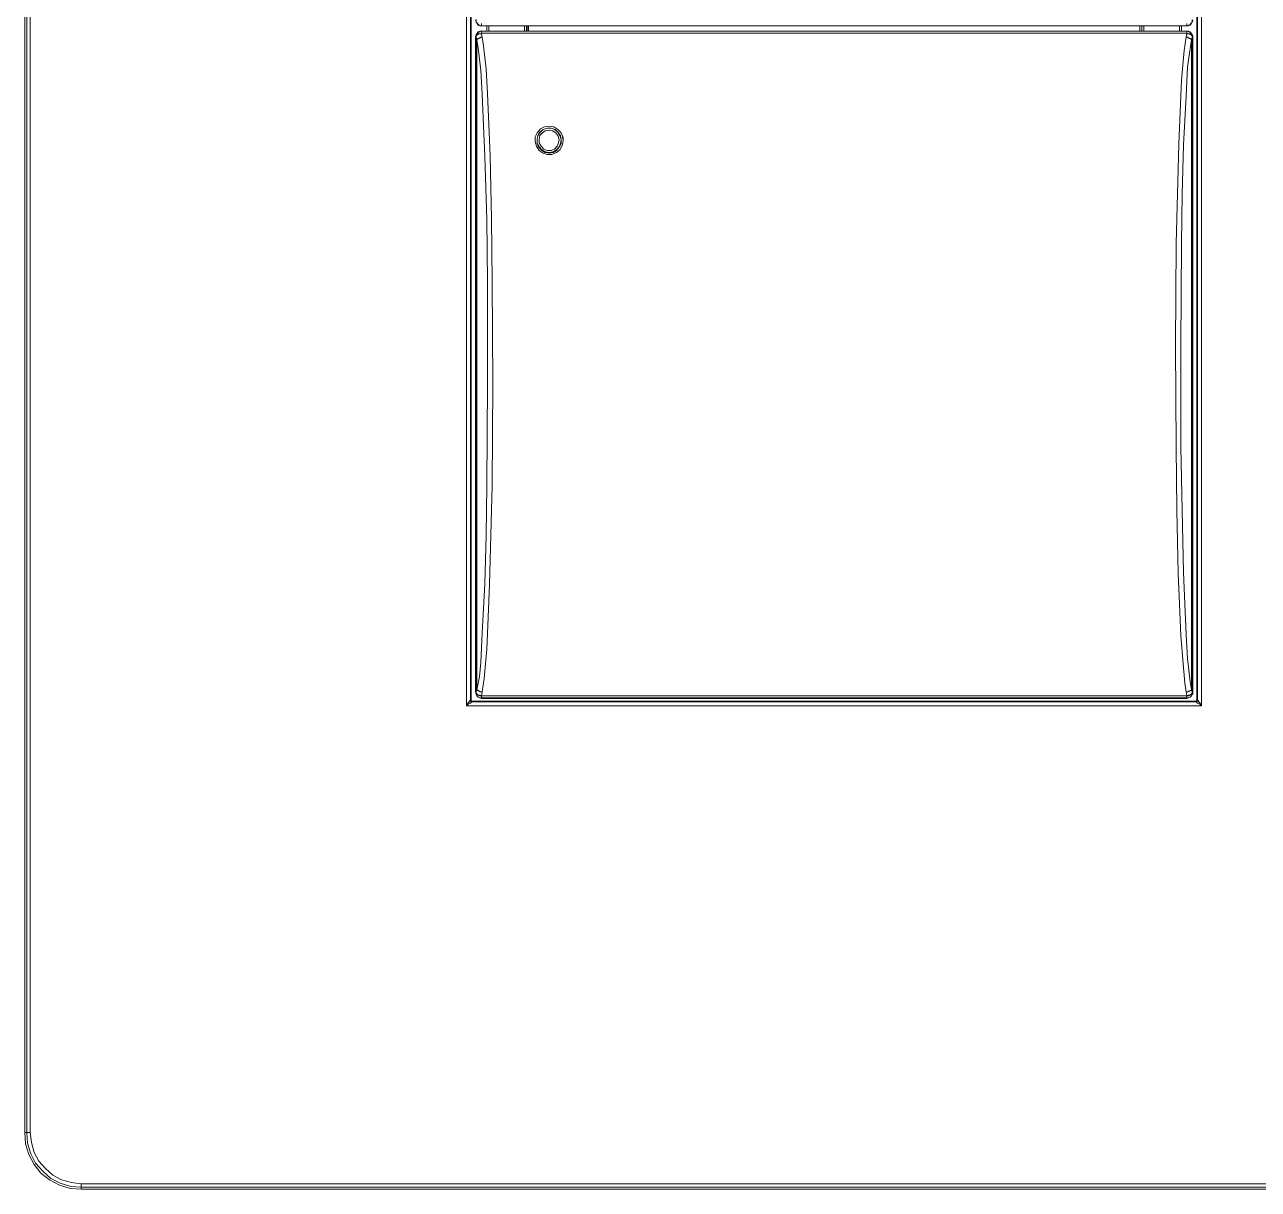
# Model space of a CAD drawing. Header units: centimetres. Extents: x 1.7 to 14.7, y -6.1 to 6.1.
# Drawn here: x 1.71 to 8.2, y -6.12 to 0.01 of the extents above; entities that cross this region are included whole.
import ezdxf

# ---------------------------------------------------------------- set-up
doc = ezdxf.new("R2010")
doc.units = ezdxf.units.CM
doc.header["$MEASUREMENT"] = 0
doc.layers.add('Camada 1', color=7, linetype='Continuous')

msp = doc.modelspace()

# ---------------------------------------------------------------- linework, layer by layer
at = {"layer": 'Camada 1', "color": 251, "lineweight": 9}
for points in [[(1.71075, 5.81992), (1.71075, 5.81992), (1.71075, -5.82269), (1.71075, -5.82269)], [(1.72134, -5.82269), (1.72134, -5.82269), (1.72134, 5.81992), (1.72134, 5.81992)], [(1.73898, 5.81992), (1.73898, 5.81992), (1.73898, -5.82269), (1.73898, -5.82269)], [(4.03645, -3.57815), (4.03645, -3.57815), (4.03645, 3.57187), (4.03645, 3.57187)], [(7.90438, 3.57187), (7.90438, 3.57187), (7.90438, -3.57815), (7.90438, -3.57815)], [(4.05762, 3.54364), (4.05762, 3.54364), (4.05762, -3.54639), (4.05762, -3.54639)], [(4.06116, -3.54286), (4.06116, -3.54286), (4.06116, 3.54011), (4.06116, 3.54011)], [(7.87967, 3.54011), (7.87967, 3.54011), (7.87967, -3.54286), (7.87967, -3.54286)], [(7.8832, -3.54639), (7.8832, -3.54639), (7.8832, 3.54364), (7.8832, 3.54364)], [(7.82602, 0.00214), (7.82602, 0.00214), (4.1148, 0.00214), (4.1148, 0.00214)], [(4.1148, 0.00214), (4.1148, 0.00214), (4.1148, 0.00214), (4.1148, 0.00214)], [(4.1148, 0.00214), (4.1148, 0.00214), (7.82602, 0.00214), (7.82602, 0.00214)], [(4.14302, -0.02609), (4.14302, -0.02609), (4.14302, 0.00214), (4.14302, 0.00214)], [(4.15361, 0.00214), (4.15361, 0.00214), (4.15361, -0.02609), (4.15361, -0.02609)], [(4.15361, 0.00214), (4.15361, 0.00214), (4.15361, -0.02609), (4.15361, -0.02609)], [(4.34058, -0.02609), (4.34058, -0.02609), (4.34058, 0.00214), (4.34058, 0.00214)], [(4.35116, 0.00214), (4.35116, 0.00214), (4.35116, -0.02609), (4.35116, -0.02609)], [(4.35469, -0.02609), (4.35469, -0.02609), (4.35469, 0.00214), (4.35469, 0.00214)], [(4.36174, 0.00214), (4.36174, 0.00214), (4.36174, -0.02609), (4.36174, -0.02609)], [(7.57908, -0.02609), (7.57908, -0.02609), (7.57908, 0.00214), (7.57908, 0.00214)], [(7.58966, 0.00214), (7.58966, 0.00214), (7.58966, -0.02609), (7.58966, -0.02609)], [(7.58966, -0.02609), (7.58966, -0.02609), (7.58966, 0.00214), (7.58966, 0.00214)], [(7.60024, 0.00214), (7.60024, 0.00214), (7.60024, -0.02609), (7.60024, -0.02609)], [(7.78722, -0.02609), (7.78722, -0.02609), (7.78722, 0.00214), (7.78722, 0.00214)], [(7.78722, -0.02609), (7.78722, -0.02609), (7.78722, 0.00214), (7.78722, 0.00214)], [(7.7978, 0.00214), (7.7978, 0.00214), (7.7978, -0.02609), (7.7978, -0.02609)], [(7.82602, 0.00214), (7.82602, 0.00214), (7.82602, 0.00214), (7.82602, 0.00214)], [(4.08305, -0.05431), (4.08305, -0.05431), (4.08305, -3.508), (4.08305, -3.508)], [(4.08658, -0.05784), (4.08658, -0.05784), (4.08305, -0.05431), (4.08305, -0.05431)], [(4.09011, -0.07195), (4.09011, -0.07195), (4.08658, -0.05784), (4.08658, -0.05784)], [(4.08658, -0.05784), (4.08658, -0.05784), (4.08658, -0.05784), (4.08658, -0.05784)], [(4.08658, -3.50448), (4.08658, -3.50448), (4.08658, -0.05784), (4.08658, -0.05784)], [(4.1148, -0.02609), (4.1148, -0.02609), (7.82602, -0.02609), (7.82602, -0.02609)], [(4.1148, -0.02609), (4.1148, -0.02609), (4.1148, -0.02609), (4.1148, -0.02609)], [(7.82602, -0.02609), (7.82602, -0.02609), (4.1148, -0.02609), (4.1148, -0.02609)], [(4.1148, -0.03667), (4.1148, -0.03667), (4.1148, -0.0402), (4.1148, -0.0402)], [(7.82602, -0.03667), (7.82602, -0.03667), (4.1148, -0.03667), (4.1148, -0.03667)], [(4.1148, -0.0402), (4.1148, -0.0402), (4.11833, -0.05784), (4.11833, -0.05784)], [(7.82249, -0.05784), (7.82249, -0.05784), (7.82602, -0.0402), (7.82602, -0.0402)], [(7.82602, -0.02609), (7.82602, -0.02609), (7.82602, -0.02609), (7.82602, -0.02609)], [(7.82602, -0.0402), (7.82602, -0.0402), (7.82602, -0.03667), (7.82602, -0.03667)], [(7.85424, -0.05784), (7.85424, -0.05784), (7.85072, -0.07195), (7.85072, -0.07195)], [(7.85777, -0.05431), (7.85777, -0.05431), (7.85424, -0.05784), (7.85424, -0.05784)], [(7.85424, -0.05784), (7.85424, -0.05784), (7.85424, -0.05784), (7.85424, -0.05784)], [(7.85424, -0.05784), (7.85424, -0.05784), (7.85424, -3.50448), (7.85424, -3.50448)], [(7.85777, -3.508), (7.85777, -3.508), (7.85777, -0.05431), (7.85777, -0.05431)], [(4.09011, -0.07195), (4.09011, -0.07195), (4.09011, -3.49389), (4.09011, -3.49389)], [(7.85072, -3.49389), (7.85072, -3.49389), (7.85072, -0.07195), (7.85072, -0.07195)], [(4.47111, -0.6752), (4.47111, -0.6752), (4.46758, -0.6752), (4.46758, -0.6752)], [(4.48169, -0.6752), (4.48169, -0.6752), (4.47111, -0.6752), (4.47111, -0.6752)], [(4.08658, -3.50448), (4.08658, -3.50448), (4.09011, -3.49389), (4.09011, -3.49389)], [(4.08658, -3.508), (4.08658, -3.508), (4.08658, -3.50448), (4.08658, -3.50448)], [(4.11833, -3.50448), (4.11833, -3.50448), (4.1148, -3.52564), (4.1148, -3.52564)], [(7.82602, -3.52564), (7.82602, -3.52564), (7.82249, -3.50448), (7.82249, -3.50448)], [(7.85072, -3.49389), (7.85072, -3.49389), (7.85424, -3.50448), (7.85424, -3.50448)], [(7.85424, -3.50448), (7.85424, -3.50448), (7.85424, -3.508), (7.85424, -3.508)], [(4.05762, -3.54639), (4.05762, -3.54639), (4.06116, -3.54286), (4.06116, -3.54286)], [(4.06821, -3.55345), (4.06821, -3.55345), (4.06821, -3.55698), (4.06821, -3.55698)], [(7.87262, -3.55345), (7.87262, -3.55345), (4.06821, -3.55345), (4.06821, -3.55345)], [(4.06821, -3.55698), (4.06821, -3.55698), (7.87262, -3.55698), (7.87262, -3.55698)], [(4.08305, -3.508), (4.08305, -3.508), (4.08658, -3.508), (4.08658, -3.508)], [(4.1148, -3.52564), (4.1148, -3.52564), (7.82602, -3.52564), (7.82602, -3.52564)], [(4.1148, -3.52564), (4.1148, -3.52564), (4.1148, -3.52564), (4.1148, -3.52564)], [(7.82602, -3.53622), (7.82602, -3.53622), (4.1148, -3.53622), (4.1148, -3.53622)], [(4.1148, -3.53622), (4.1148, -3.53622), (4.1148, -3.53974), (4.1148, -3.53974)], [(4.1148, -3.53974), (4.1148, -3.53974), (7.82602, -3.53974), (7.82602, -3.53974)], [(7.82602, -3.52564), (7.82602, -3.52564), (7.82602, -3.52564), (7.82602, -3.52564)], [(7.82602, -3.53974), (7.82602, -3.53974), (7.82602, -3.53622), (7.82602, -3.53622)], [(7.85424, -3.508), (7.85424, -3.508), (7.85777, -3.508), (7.85777, -3.508)], [(7.87262, -3.55698), (7.87262, -3.55698), (7.87262, -3.55345), (7.87262, -3.55345)], [(7.87967, -3.54286), (7.87967, -3.54286), (7.8832, -3.54639), (7.8832, -3.54639)], [(7.90438, -3.57815), (7.90438, -3.57815), (4.03645, -3.57815), (4.03645, -3.57815)], [(1.72134, -5.82269), (1.72134, -5.82269), (1.71075, -5.82269), (1.71075, -5.82269)], [(2.0072, -6.09443), (2.0072, -6.09443), (14.39445, -6.09443), (14.39445, -6.09443)], [(14.39445, -6.11208), (14.39445, -6.11208), (2.0072, -6.11208), (2.0072, -6.11208)], [(2.0072, -6.11208), (2.0072, -6.11208), (2.0072, -6.12266), (2.0072, -6.12266)], [(2.0072, -6.12266), (2.0072, -6.12266), (14.39445, -6.12266), (14.39445, -6.12266)]]:
    msp.add_open_spline(points, degree=3, dxfattribs=at)
for points, knots in [([(4.08305, 0.03036), (4.08305, 0.03036), (4.08658, 0.02683), (4.08658, 0.02683), (4.08658, 0.02683), (4.08658, 0.01977), (4.08658, 0.01977), (4.08658, 0.01977), (4.09011, 0.01625), (4.09011, 0.01625), (4.09011, 0.01625), (4.09363, 0.00919), (4.09363, 0.00919), (4.09363, 0.00919), (4.09716, 0.00566), (4.09716, 0.00566), (4.09716, 0.00566), (4.10422, 0.00566), (4.10422, 0.00566), (4.10422, 0.00566), (4.10775, 0.00214), (4.10775, 0.00214), (4.10775, 0.00214), (4.1148, 0.00214), (4.1148, 0.00214)], [0, 0, 0, 0, 0.125, 0.125, 0.125, 0.25, 0.25, 0.25, 0.375, 0.375, 0.375, 0.5, 0.5, 0.5, 0.625, 0.625, 0.625, 0.75, 0.75, 0.75, 0.875, 0.875, 0.875, 1, 1, 1, 1]), ([(4.1148, 0.00214), (4.1148, 0.00214), (4.10775, 0.00214), (4.10775, 0.00214), (4.10775, 0.00214), (4.10422, 0.00566), (4.10422, 0.00566), (4.10422, 0.00566), (4.09716, 0.00919), (4.09716, 0.00919), (4.09716, 0.00919), (4.09363, 0.01272), (4.09363, 0.01272), (4.09363, 0.01272), (4.09011, 0.01625), (4.09011, 0.01625), (4.09011, 0.01625), (4.08658, 0.01977), (4.08658, 0.01977), (4.08658, 0.01977), (4.08658, 0.02683), (4.08658, 0.02683), (4.08658, 0.02683), (4.08658, 0.03389), (4.08658, 0.03389)], [0, 0, 0, 0, 0.125, 0.125, 0.125, 0.25, 0.25, 0.25, 0.375, 0.375, 0.375, 0.5, 0.5, 0.5, 0.625, 0.625, 0.625, 0.75, 0.75, 0.75, 0.875, 0.875, 0.875, 1, 1, 1, 1]), ([(4.1148, 0.01272), (4.1148, 0.01272), (4.1148, 0.01272), (4.1148, 0.01272), (4.1148, 0.01272), (4.1148, 0.00919), (4.1148, 0.00919), (4.1148, 0.00919), (4.1148, 0.00566), (4.1148, 0.00566), (4.1148, 0.00566), (4.1148, 0.00214), (4.1148, 0.00214)], [0, 0, 0, 0, 0.25, 0.25, 0.25, 0.5, 0.5, 0.5, 0.75, 0.75, 0.75, 1, 1, 1, 1]), ([(7.82602, 0.00214), (7.82602, 0.00214), (7.83308, 0.00214), (7.83308, 0.00214), (7.83308, 0.00214), (7.83661, 0.00566), (7.83661, 0.00566), (7.83661, 0.00566), (7.84366, 0.00919), (7.84366, 0.00919), (7.84366, 0.00919), (7.84719, 0.01272), (7.84719, 0.01272), (7.84719, 0.01272), (7.85072, 0.01625), (7.85072, 0.01625), (7.85072, 0.01625), (7.85424, 0.01977), (7.85424, 0.01977), (7.85424, 0.01977), (7.85424, 0.02683), (7.85424, 0.02683), (7.85424, 0.02683), (7.85424, 0.03389), (7.85424, 0.03389)], [0, 0, 0, 0, 0.125, 0.125, 0.125, 0.25, 0.25, 0.25, 0.375, 0.375, 0.375, 0.5, 0.5, 0.5, 0.625, 0.625, 0.625, 0.75, 0.75, 0.75, 0.875, 0.875, 0.875, 1, 1, 1, 1]), ([(7.82602, 0.00214), (7.82602, 0.00214), (7.83308, 0.00214), (7.83308, 0.00214), (7.83308, 0.00214), (7.83661, 0.00566), (7.83661, 0.00566), (7.83661, 0.00566), (7.84366, 0.00566), (7.84366, 0.00566), (7.84366, 0.00566), (7.84719, 0.00919), (7.84719, 0.00919), (7.84719, 0.00919), (7.85072, 0.01625), (7.85072, 0.01625), (7.85072, 0.01625), (7.85424, 0.01977), (7.85424, 0.01977), (7.85424, 0.01977), (7.85777, 0.02683), (7.85777, 0.02683), (7.85777, 0.02683), (7.85777, 0.03036), (7.85777, 0.03036)], [0, 0, 0, 0, 0.125, 0.125, 0.125, 0.25, 0.25, 0.25, 0.375, 0.375, 0.375, 0.5, 0.5, 0.5, 0.625, 0.625, 0.625, 0.75, 0.75, 0.75, 0.875, 0.875, 0.875, 1, 1, 1, 1]), ([(7.82602, 0.00214), (7.82602, 0.00214), (7.82602, 0.00214), (7.82602, 0.00214), (7.82602, 0.00214), (7.82602, 0.00566), (7.82602, 0.00566), (7.82602, 0.00566), (7.82602, 0.00919), (7.82602, 0.00919), (7.82602, 0.00919), (7.82602, 0.01272), (7.82602, 0.01272)], [0, 0, 0, 0, 0.25, 0.25, 0.25, 0.5, 0.5, 0.5, 0.75, 0.75, 0.75, 1, 1, 1, 1]), ([(4.1148, -0.02609), (4.1148, -0.02609), (4.10775, -0.02609), (4.10775, -0.02609), (4.10775, -0.02609), (4.10422, -0.02962), (4.10422, -0.02962), (4.10422, -0.02962), (4.09716, -0.02962), (4.09716, -0.02962), (4.09716, -0.02962), (4.09363, -0.03314), (4.09363, -0.03314), (4.09363, -0.03314), (4.09011, -0.0402), (4.09011, -0.0402), (4.09011, -0.0402), (4.08658, -0.04373), (4.08658, -0.04373), (4.08658, -0.04373), (4.08658, -0.05078), (4.08658, -0.05078), (4.08658, -0.05078), (4.08305, -0.05431), (4.08305, -0.05431)], [0, 0, 0, 0, 0.125, 0.125, 0.125, 0.25, 0.25, 0.25, 0.375, 0.375, 0.375, 0.5, 0.5, 0.5, 0.625, 0.625, 0.625, 0.75, 0.75, 0.75, 0.875, 0.875, 0.875, 1, 1, 1, 1]), ([(4.1148, -0.02609), (4.1148, -0.02609), (4.10775, -0.02609), (4.10775, -0.02609), (4.10775, -0.02609), (4.10422, -0.02962), (4.10422, -0.02962), (4.10422, -0.02962), (4.09716, -0.03314), (4.09716, -0.03314), (4.09716, -0.03314), (4.09363, -0.03667), (4.09363, -0.03667), (4.09363, -0.03667), (4.09011, -0.0402), (4.09011, -0.0402), (4.09011, -0.0402), (4.08658, -0.04373), (4.08658, -0.04373), (4.08658, -0.04373), (4.08658, -0.05078), (4.08658, -0.05078), (4.08658, -0.05078), (4.08658, -0.05784), (4.08658, -0.05784)], [0, 0, 0, 0, 0.125, 0.125, 0.125, 0.25, 0.25, 0.25, 0.375, 0.375, 0.375, 0.5, 0.5, 0.5, 0.625, 0.625, 0.625, 0.75, 0.75, 0.75, 0.875, 0.875, 0.875, 1, 1, 1, 1]), ([(4.1148, -0.03667), (4.1148, -0.03667), (4.10775, -0.0402), (4.10775, -0.0402), (4.10775, -0.0402), (4.10422, -0.0402), (4.10422, -0.0402), (4.10422, -0.0402), (4.09716, -0.0402), (4.09716, -0.0402), (4.09716, -0.0402), (4.09363, -0.04373), (4.09363, -0.04373), (4.09363, -0.04373), (4.09011, -0.04725), (4.09011, -0.04725), (4.09011, -0.04725), (4.08658, -0.05078), (4.08658, -0.05078), (4.08658, -0.05078), (4.08658, -0.05431), (4.08658, -0.05431), (4.08658, -0.05431), (4.08658, -0.05784), (4.08658, -0.05784)], [0, 0, 0, 0, 0.125, 0.125, 0.125, 0.25, 0.25, 0.25, 0.375, 0.375, 0.375, 0.5, 0.5, 0.5, 0.625, 0.625, 0.625, 0.75, 0.75, 0.75, 0.875, 0.875, 0.875, 1, 1, 1, 1]), ([(4.1148, -0.0402), (4.1148, -0.0402), (4.10775, -0.0402), (4.10775, -0.0402), (4.10775, -0.0402), (4.10422, -0.0402), (4.10422, -0.0402), (4.10422, -0.0402), (4.09716, -0.04373), (4.09716, -0.04373), (4.09716, -0.04373), (4.09363, -0.04373), (4.09363, -0.04373), (4.09363, -0.04373), (4.09011, -0.04725), (4.09011, -0.04725), (4.09011, -0.04725), (4.08658, -0.05078), (4.08658, -0.05078), (4.08658, -0.05078), (4.08658, -0.05431), (4.08658, -0.05431), (4.08658, -0.05431), (4.08658, -0.05784), (4.08658, -0.05784)], [0, 0, 0, 0, 0.125, 0.125, 0.125, 0.25, 0.25, 0.25, 0.375, 0.375, 0.375, 0.5, 0.5, 0.5, 0.625, 0.625, 0.625, 0.75, 0.75, 0.75, 0.875, 0.875, 0.875, 1, 1, 1, 1]), ([(4.11833, -0.05784), (4.11833, -0.05784), (4.11127, -0.05784), (4.11127, -0.05784), (4.11127, -0.05784), (4.10775, -0.06136), (4.10775, -0.06136), (4.10775, -0.06136), (4.10422, -0.06136), (4.10422, -0.06136), (4.10422, -0.06136), (4.10069, -0.06489), (4.10069, -0.06489), (4.10069, -0.06489), (4.09716, -0.06489), (4.09716, -0.06489), (4.09716, -0.06489), (4.09363, -0.06842), (4.09363, -0.06842), (4.09363, -0.06842), (4.09011, -0.07195), (4.09011, -0.07195)], [0, 0, 0, 0, 0.1428571, 0.1428571, 0.1428571, 0.2857143, 0.2857143, 0.2857143, 0.4285714, 0.4285714, 0.4285714, 0.5714286, 0.5714286, 0.5714286, 0.7142857, 0.7142857, 0.7142857, 0.8571429, 0.8571429, 0.8571429, 1, 1, 1, 1]), ([(4.1148, -0.02609), (4.1148, -0.02609), (4.1148, -0.02609), (4.1148, -0.02609), (4.1148, -0.02609), (4.1148, -0.02962), (4.1148, -0.02962), (4.1148, -0.02962), (4.1148, -0.03314), (4.1148, -0.03314), (4.1148, -0.03314), (4.1148, -0.03667), (4.1148, -0.03667)], [0, 0, 0, 0, 0.25, 0.25, 0.25, 0.5, 0.5, 0.5, 0.75, 0.75, 0.75, 1, 1, 1, 1]), ([(4.11833, -0.05784), (4.11833, -0.05784), (4.12538, -0.1037), (4.12538, -0.1037), (4.12538, -0.1037), (4.13949, -0.22717), (4.13949, -0.22717), (4.13949, -0.22717), (4.14655, -0.35417), (4.14655, -0.35417), (4.14655, -0.35417), (4.16066, -0.68225), (4.16066, -0.68225), (4.16066, -0.68225), (4.16772, -1.01386), (4.16772, -1.01386), (4.16772, -1.01386), (4.17124, -1.34548), (4.17124, -1.34548), (4.17124, -1.34548), (4.17477, -1.8817), (4.17477, -1.8817), (4.17477, -1.8817), (4.17124, -2.41792), (4.17124, -2.41792), (4.17124, -2.41792), (4.16419, -2.67898), (4.16419, -2.67898), (4.16419, -2.67898), (4.15713, -2.94003), (4.15713, -2.94003), (4.15713, -2.94003), (4.14655, -3.19756), (4.14655, -3.19756), (4.14655, -3.19756), (4.14302, -3.2787), (4.14302, -3.2787), (4.14302, -3.2787), (4.13597, -3.35631), (4.13597, -3.35631), (4.13597, -3.35631), (4.12891, -3.43392), (4.12891, -3.43392), (4.12891, -3.43392), (4.11833, -3.50448), (4.11833, -3.50448)], [0, 0, 0, 0, 0.0666667, 0.0666667, 0.0666667, 0.1333333, 0.1333333, 0.1333333, 0.2, 0.2, 0.2, 0.2666667, 0.2666667, 0.2666667, 0.3333333, 0.3333333, 0.3333333, 0.4, 0.4, 0.4, 0.4666667, 0.4666667, 0.4666667, 0.5333333, 0.5333333, 0.5333333, 0.6, 0.6, 0.6, 0.6666667, 0.6666667, 0.6666667, 0.7333333, 0.7333333, 0.7333333, 0.8, 0.8, 0.8, 0.8666667, 0.8666667, 0.8666667, 0.9333333, 0.9333333, 0.9333333, 1, 1, 1, 1]), ([(7.82249, -3.50448), (7.82249, -3.50448), (7.81544, -3.45862), (7.81544, -3.45862), (7.81544, -3.45862), (7.80486, -3.33514), (7.80486, -3.33514), (7.80486, -3.33514), (7.79427, -3.20814), (7.79427, -3.20814), (7.79427, -3.20814), (7.78016, -2.88006), (7.78016, -2.88006), (7.78016, -2.88006), (7.77311, -2.54845), (7.77311, -2.54845), (7.77311, -2.54845), (7.76958, -2.21684), (7.76958, -2.21684), (7.76958, -2.21684), (7.76605, -1.68062), (7.76605, -1.68062), (7.76605, -1.68062), (7.76958, -1.14439), (7.76958, -1.14439), (7.76958, -1.14439), (7.77663, -0.88334), (7.77663, -0.88334), (7.77663, -0.88334), (7.78369, -0.62228), (7.78369, -0.62228), (7.78369, -0.62228), (7.79427, -0.36475), (7.79427, -0.36475), (7.79427, -0.36475), (7.7978, -0.28714), (7.7978, -0.28714), (7.7978, -0.28714), (7.80486, -0.206), (7.80486, -0.206), (7.80486, -0.206), (7.81191, -0.12839), (7.81191, -0.12839), (7.81191, -0.12839), (7.82249, -0.05784), (7.82249, -0.05784)], [0, 0, 0, 0, 0.0666667, 0.0666667, 0.0666667, 0.1333333, 0.1333333, 0.1333333, 0.2, 0.2, 0.2, 0.2666667, 0.2666667, 0.2666667, 0.3333333, 0.3333333, 0.3333333, 0.4, 0.4, 0.4, 0.4666667, 0.4666667, 0.4666667, 0.5333333, 0.5333333, 0.5333333, 0.6, 0.6, 0.6, 0.6666667, 0.6666667, 0.6666667, 0.7333333, 0.7333333, 0.7333333, 0.8, 0.8, 0.8, 0.8666667, 0.8666667, 0.8666667, 0.9333333, 0.9333333, 0.9333333, 1, 1, 1, 1]), ([(7.82249, -0.05784), (7.82249, -0.05784), (7.82955, -0.05784), (7.82955, -0.05784), (7.82955, -0.05784), (7.83308, -0.06136), (7.83308, -0.06136), (7.83308, -0.06136), (7.83661, -0.06136), (7.83661, -0.06136), (7.83661, -0.06136), (7.84013, -0.06489), (7.84013, -0.06489), (7.84013, -0.06489), (7.84366, -0.06489), (7.84366, -0.06489), (7.84366, -0.06489), (7.84719, -0.06842), (7.84719, -0.06842), (7.84719, -0.06842), (7.85072, -0.06842), (7.85072, -0.06842), (7.85072, -0.06842), (7.85072, -0.07195), (7.85072, -0.07195)], [0, 0, 0, 0, 0.125, 0.125, 0.125, 0.25, 0.25, 0.25, 0.375, 0.375, 0.375, 0.5, 0.5, 0.5, 0.625, 0.625, 0.625, 0.75, 0.75, 0.75, 0.875, 0.875, 0.875, 1, 1, 1, 1]), ([(7.82602, -0.02609), (7.82602, -0.02609), (7.83308, -0.02609), (7.83308, -0.02609), (7.83308, -0.02609), (7.83661, -0.02962), (7.83661, -0.02962), (7.83661, -0.02962), (7.84366, -0.03314), (7.84366, -0.03314), (7.84366, -0.03314), (7.84719, -0.03667), (7.84719, -0.03667), (7.84719, -0.03667), (7.85072, -0.0402), (7.85072, -0.0402), (7.85072, -0.0402), (7.85424, -0.04373), (7.85424, -0.04373), (7.85424, -0.04373), (7.85424, -0.05078), (7.85424, -0.05078), (7.85424, -0.05078), (7.85424, -0.05784), (7.85424, -0.05784)], [0, 0, 0, 0, 0.125, 0.125, 0.125, 0.25, 0.25, 0.25, 0.375, 0.375, 0.375, 0.5, 0.5, 0.5, 0.625, 0.625, 0.625, 0.75, 0.75, 0.75, 0.875, 0.875, 0.875, 1, 1, 1, 1]), ([(7.82602, -0.03667), (7.82602, -0.03667), (7.82602, -0.03667), (7.82602, -0.03667), (7.82602, -0.03667), (7.82602, -0.03314), (7.82602, -0.03314), (7.82602, -0.03314), (7.82602, -0.02962), (7.82602, -0.02962), (7.82602, -0.02962), (7.82602, -0.02609), (7.82602, -0.02609)], [0, 0, 0, 0, 0.25, 0.25, 0.25, 0.5, 0.5, 0.5, 0.75, 0.75, 0.75, 1, 1, 1, 1]), ([(7.85777, -0.05431), (7.85777, -0.05431), (7.85777, -0.05078), (7.85777, -0.05078), (7.85777, -0.05078), (7.85424, -0.04373), (7.85424, -0.04373), (7.85424, -0.04373), (7.85072, -0.0402), (7.85072, -0.0402), (7.85072, -0.0402), (7.84719, -0.03314), (7.84719, -0.03314), (7.84719, -0.03314), (7.84366, -0.02962), (7.84366, -0.02962), (7.84366, -0.02962), (7.83661, -0.02962), (7.83661, -0.02962), (7.83661, -0.02962), (7.83308, -0.02609), (7.83308, -0.02609), (7.83308, -0.02609), (7.82602, -0.02609), (7.82602, -0.02609)], [0, 0, 0, 0, 0.125, 0.125, 0.125, 0.25, 0.25, 0.25, 0.375, 0.375, 0.375, 0.5, 0.5, 0.5, 0.625, 0.625, 0.625, 0.75, 0.75, 0.75, 0.875, 0.875, 0.875, 1, 1, 1, 1]), ([(7.82602, -0.03667), (7.82602, -0.03667), (7.83308, -0.0402), (7.83308, -0.0402), (7.83308, -0.0402), (7.83661, -0.0402), (7.83661, -0.0402), (7.83661, -0.0402), (7.84366, -0.0402), (7.84366, -0.0402), (7.84366, -0.0402), (7.84719, -0.04373), (7.84719, -0.04373), (7.84719, -0.04373), (7.85072, -0.04725), (7.85072, -0.04725), (7.85072, -0.04725), (7.85424, -0.05078), (7.85424, -0.05078), (7.85424, -0.05078), (7.85424, -0.05431), (7.85424, -0.05431), (7.85424, -0.05431), (7.85424, -0.05784), (7.85424, -0.05784)], [0, 0, 0, 0, 0.125, 0.125, 0.125, 0.25, 0.25, 0.25, 0.375, 0.375, 0.375, 0.5, 0.5, 0.5, 0.625, 0.625, 0.625, 0.75, 0.75, 0.75, 0.875, 0.875, 0.875, 1, 1, 1, 1]), ([(7.82602, -0.0402), (7.82602, -0.0402), (7.83308, -0.0402), (7.83308, -0.0402), (7.83308, -0.0402), (7.83661, -0.0402), (7.83661, -0.0402), (7.83661, -0.0402), (7.84366, -0.04373), (7.84366, -0.04373), (7.84366, -0.04373), (7.84719, -0.04373), (7.84719, -0.04373), (7.84719, -0.04373), (7.85072, -0.04725), (7.85072, -0.04725), (7.85072, -0.04725), (7.85424, -0.05078), (7.85424, -0.05078), (7.85424, -0.05078), (7.85424, -0.05431), (7.85424, -0.05431), (7.85424, -0.05431), (7.85424, -0.05784), (7.85424, -0.05784)], [0, 0, 0, 0, 0.125, 0.125, 0.125, 0.25, 0.25, 0.25, 0.375, 0.375, 0.375, 0.5, 0.5, 0.5, 0.625, 0.625, 0.625, 0.75, 0.75, 0.75, 0.875, 0.875, 0.875, 1, 1, 1, 1]), ([(4.09011, -3.49389), (4.09011, -3.49389), (4.10422, -3.42334), (4.10422, -3.42334), (4.10422, -3.42334), (4.11127, -3.34925), (4.11127, -3.34925), (4.11127, -3.34925), (4.1148, -3.27164), (4.1148, -3.27164), (4.1148, -3.27164), (4.11833, -3.19403), (4.11833, -3.19403), (4.11833, -3.19403), (4.13244, -2.9365), (4.13244, -2.9365), (4.13244, -2.9365), (4.13949, -2.67898), (4.13949, -2.67898), (4.13949, -2.67898), (4.14302, -2.41792), (4.14302, -2.41792), (4.14302, -2.41792), (4.14655, -1.8817), (4.14655, -1.8817), (4.14655, -1.8817), (4.14655, -1.34548), (4.14655, -1.34548), (4.14655, -1.34548), (4.14302, -1.01739), (4.14302, -1.01739), (4.14302, -1.01739), (4.13244, -0.68578), (4.13244, -0.68578), (4.13244, -0.68578), (4.11833, -0.3577), (4.11833, -0.3577), (4.11833, -0.3577), (4.11127, -0.23423), (4.11127, -0.23423), (4.11127, -0.23423), (4.09716, -0.11428), (4.09716, -0.11428), (4.09716, -0.11428), (4.09011, -0.07195), (4.09011, -0.07195)], [0, 0, 0, 0, 0.0666667, 0.0666667, 0.0666667, 0.1333333, 0.1333333, 0.1333333, 0.2, 0.2, 0.2, 0.2666667, 0.2666667, 0.2666667, 0.3333333, 0.3333333, 0.3333333, 0.4, 0.4, 0.4, 0.4666667, 0.4666667, 0.4666667, 0.5333333, 0.5333333, 0.5333333, 0.6, 0.6, 0.6, 0.6666667, 0.6666667, 0.6666667, 0.7333333, 0.7333333, 0.7333333, 0.8, 0.8, 0.8, 0.8666667, 0.8666667, 0.8666667, 0.9333333, 0.9333333, 0.9333333, 1, 1, 1, 1]), ([(7.85072, -0.07195), (7.85072, -0.07195), (7.84013, -0.1425), (7.84013, -0.1425), (7.84013, -0.1425), (7.82955, -0.21659), (7.82955, -0.21659), (7.82955, -0.21659), (7.82602, -0.29067), (7.82602, -0.29067), (7.82602, -0.29067), (7.82249, -0.36828), (7.82249, -0.36828), (7.82249, -0.36828), (7.80838, -0.62581), (7.80838, -0.62581), (7.80838, -0.62581), (7.80133, -0.88687), (7.80133, -0.88687), (7.80133, -0.88687), (7.7978, -1.14439), (7.7978, -1.14439), (7.7978, -1.14439), (7.79427, -1.68062), (7.79427, -1.68062), (7.79427, -1.68062), (7.79427, -2.21684), (7.79427, -2.21684), (7.79427, -2.21684), (7.80133, -2.54845), (7.80133, -2.54845), (7.80133, -2.54845), (7.80838, -2.87653), (7.80838, -2.87653), (7.80838, -2.87653), (7.82249, -3.20461), (7.82249, -3.20461), (7.82249, -3.20461), (7.82955, -3.32809), (7.82955, -3.32809), (7.82955, -3.32809), (7.84366, -3.45156), (7.84366, -3.45156), (7.84366, -3.45156), (7.85072, -3.49389), (7.85072, -3.49389)], [0, 0, 0, 0, 0.0666667, 0.0666667, 0.0666667, 0.1333333, 0.1333333, 0.1333333, 0.2, 0.2, 0.2, 0.2666667, 0.2666667, 0.2666667, 0.3333333, 0.3333333, 0.3333333, 0.4, 0.4, 0.4, 0.4666667, 0.4666667, 0.4666667, 0.5333333, 0.5333333, 0.5333333, 0.6, 0.6, 0.6, 0.6666667, 0.6666667, 0.6666667, 0.7333333, 0.7333333, 0.7333333, 0.8, 0.8, 0.8, 0.8666667, 0.8666667, 0.8666667, 0.9333333, 0.9333333, 0.9333333, 1, 1, 1, 1]), ([(4.54519, -0.60111), (4.54519, -0.60111), (4.54166, -0.62581), (4.54166, -0.62581), (4.54166, -0.62581), (4.52755, -0.6505), (4.52755, -0.6505), (4.52755, -0.6505), (4.50991, -0.66462), (4.50991, -0.66462), (4.50991, -0.66462), (4.48522, -0.6752), (4.48522, -0.6752), (4.48522, -0.6752), (4.46052, -0.6752), (4.46052, -0.6752), (4.46052, -0.6752), (4.43936, -0.66814), (4.43936, -0.66814), (4.43936, -0.66814), (4.41819, -0.65403), (4.41819, -0.65403), (4.41819, -0.65403), (4.40408, -0.63286), (4.40408, -0.63286), (4.40408, -0.63286), (4.39702, -0.60817), (4.39702, -0.60817), (4.39702, -0.60817), (4.39702, -0.58348), (4.39702, -0.58348), (4.39702, -0.58348), (4.40761, -0.56231), (4.40761, -0.56231), (4.40761, -0.56231), (4.42525, -0.54114), (4.42525, -0.54114), (4.42525, -0.54114), (4.44641, -0.53056), (4.44641, -0.53056), (4.44641, -0.53056), (4.47111, -0.52703), (4.47111, -0.52703), (4.47111, -0.52703), (4.4958, -0.53056), (4.4958, -0.53056), (4.4958, -0.53056), (4.51697, -0.54467), (4.51697, -0.54467), (4.51697, -0.54467), (4.53461, -0.56231), (4.53461, -0.56231), (4.53461, -0.56231), (4.54519, -0.587), (4.54519, -0.587), (4.54519, -0.587), (4.54519, -0.60111), (4.54519, -0.60111)], [0, 0, 0, 0, 0.0526316, 0.0526316, 0.0526316, 0.1052632, 0.1052632, 0.1052632, 0.1578947, 0.1578947, 0.1578947, 0.2105263, 0.2105263, 0.2105263, 0.2631579, 0.2631579, 0.2631579, 0.3157895, 0.3157895, 0.3157895, 0.3684211, 0.3684211, 0.3684211, 0.4210526, 0.4210526, 0.4210526, 0.4736842, 0.4736842, 0.4736842, 0.5263158, 0.5263158, 0.5263158, 0.5789474, 0.5789474, 0.5789474, 0.6315789, 0.6315789, 0.6315789, 0.6842105, 0.6842105, 0.6842105, 0.7368421, 0.7368421, 0.7368421, 0.7894737, 0.7894737, 0.7894737, 0.8421053, 0.8421053, 0.8421053, 0.8947368, 0.8947368, 0.8947368, 0.9473684, 0.9473684, 0.9473684, 1, 1, 1, 1]), ([(4.47111, -0.66462), (4.47111, -0.66462), (4.44994, -0.66109), (4.44994, -0.66109), (4.44994, -0.66109), (4.4323, -0.6505), (4.4323, -0.6505), (4.4323, -0.6505), (4.41819, -0.63639), (4.41819, -0.63639), (4.41819, -0.63639), (4.40761, -0.61875), (4.40761, -0.61875), (4.40761, -0.61875), (4.40761, -0.59759), (4.40761, -0.59759), (4.40761, -0.59759), (4.41113, -0.57642), (4.41113, -0.57642), (4.41113, -0.57642), (4.42525, -0.55878), (4.42525, -0.55878), (4.42525, -0.55878), (4.43936, -0.54467), (4.43936, -0.54467), (4.43936, -0.54467), (4.46052, -0.53761), (4.46052, -0.53761), (4.46052, -0.53761), (4.48169, -0.53761), (4.48169, -0.53761), (4.48169, -0.53761), (4.49933, -0.54467), (4.49933, -0.54467), (4.49933, -0.54467), (4.51697, -0.55878), (4.51697, -0.55878), (4.51697, -0.55878), (4.52755, -0.57642), (4.52755, -0.57642), (4.52755, -0.57642), (4.53461, -0.59759), (4.53461, -0.59759), (4.53461, -0.59759), (4.53108, -0.61875), (4.53108, -0.61875), (4.53108, -0.61875), (4.52402, -0.63639), (4.52402, -0.63639), (4.52402, -0.63639), (4.50991, -0.6505), (4.50991, -0.6505), (4.50991, -0.6505), (4.49227, -0.66109), (4.49227, -0.66109), (4.49227, -0.66109), (4.47111, -0.66462), (4.47111, -0.66462)], [0, 0, 0, 0, 0.0526316, 0.0526316, 0.0526316, 0.1052632, 0.1052632, 0.1052632, 0.1578947, 0.1578947, 0.1578947, 0.2105263, 0.2105263, 0.2105263, 0.2631579, 0.2631579, 0.2631579, 0.3157895, 0.3157895, 0.3157895, 0.3684211, 0.3684211, 0.3684211, 0.4210526, 0.4210526, 0.4210526, 0.4736842, 0.4736842, 0.4736842, 0.5263158, 0.5263158, 0.5263158, 0.5789474, 0.5789474, 0.5789474, 0.6315789, 0.6315789, 0.6315789, 0.6842105, 0.6842105, 0.6842105, 0.7368421, 0.7368421, 0.7368421, 0.7894737, 0.7894737, 0.7894737, 0.8421053, 0.8421053, 0.8421053, 0.8947368, 0.8947368, 0.8947368, 0.9473684, 0.9473684, 0.9473684, 1, 1, 1, 1]), ([(4.47111, -0.66814), (4.47111, -0.66814), (4.49227, -0.66462), (4.49227, -0.66462), (4.49227, -0.66462), (4.50991, -0.65403), (4.50991, -0.65403), (4.50991, -0.65403), (4.52402, -0.63639), (4.52402, -0.63639), (4.52402, -0.63639), (4.53461, -0.61875), (4.53461, -0.61875), (4.53461, -0.61875), (4.53461, -0.59759), (4.53461, -0.59759), (4.53461, -0.59759), (4.53108, -0.57642), (4.53108, -0.57642), (4.53108, -0.57642), (4.51697, -0.55878), (4.51697, -0.55878), (4.51697, -0.55878), (4.50286, -0.54467), (4.50286, -0.54467), (4.50286, -0.54467), (4.48169, -0.53761), (4.48169, -0.53761), (4.48169, -0.53761), (4.46052, -0.53761), (4.46052, -0.53761), (4.46052, -0.53761), (4.43936, -0.54467), (4.43936, -0.54467), (4.43936, -0.54467), (4.42172, -0.55878), (4.42172, -0.55878), (4.42172, -0.55878), (4.41113, -0.57642), (4.41113, -0.57642), (4.41113, -0.57642), (4.40761, -0.59759), (4.40761, -0.59759), (4.40761, -0.59759), (4.40761, -0.61875), (4.40761, -0.61875), (4.40761, -0.61875), (4.41466, -0.63639), (4.41466, -0.63639), (4.41466, -0.63639), (4.4323, -0.65403), (4.4323, -0.65403), (4.4323, -0.65403), (4.44994, -0.66462), (4.44994, -0.66462), (4.44994, -0.66462), (4.47111, -0.66814), (4.47111, -0.66814)], [0, 0, 0, 0, 0.0526316, 0.0526316, 0.0526316, 0.1052632, 0.1052632, 0.1052632, 0.1578947, 0.1578947, 0.1578947, 0.2105263, 0.2105263, 0.2105263, 0.2631579, 0.2631579, 0.2631579, 0.3157895, 0.3157895, 0.3157895, 0.3684211, 0.3684211, 0.3684211, 0.4210526, 0.4210526, 0.4210526, 0.4736842, 0.4736842, 0.4736842, 0.5263158, 0.5263158, 0.5263158, 0.5789474, 0.5789474, 0.5789474, 0.6315789, 0.6315789, 0.6315789, 0.6842105, 0.6842105, 0.6842105, 0.7368421, 0.7368421, 0.7368421, 0.7894737, 0.7894737, 0.7894737, 0.8421053, 0.8421053, 0.8421053, 0.8947368, 0.8947368, 0.8947368, 0.9473684, 0.9473684, 0.9473684, 1, 1, 1, 1]), ([(4.47111, -0.5482), (4.47111, -0.5482), (4.44994, -0.55173), (4.44994, -0.55173), (4.44994, -0.55173), (4.43583, -0.56231), (4.43583, -0.56231), (4.43583, -0.56231), (4.42172, -0.57642), (4.42172, -0.57642), (4.42172, -0.57642), (4.41819, -0.59759), (4.41819, -0.59759), (4.41819, -0.59759), (4.41819, -0.61523), (4.41819, -0.61523), (4.41819, -0.61523), (4.42877, -0.63286), (4.42877, -0.63286), (4.42877, -0.63286), (4.44288, -0.64698), (4.44288, -0.64698), (4.44288, -0.64698), (4.46052, -0.65403), (4.46052, -0.65403), (4.46052, -0.65403), (4.48169, -0.65403), (4.48169, -0.65403), (4.48169, -0.65403), (4.49933, -0.64698), (4.49933, -0.64698), (4.49933, -0.64698), (4.51344, -0.63286), (4.51344, -0.63286), (4.51344, -0.63286), (4.52049, -0.61523), (4.52049, -0.61523), (4.52049, -0.61523), (4.52402, -0.59759), (4.52402, -0.59759), (4.52402, -0.59759), (4.51697, -0.57642), (4.51697, -0.57642), (4.51697, -0.57642), (4.50638, -0.56231), (4.50638, -0.56231), (4.50638, -0.56231), (4.48874, -0.55173), (4.48874, -0.55173), (4.48874, -0.55173), (4.47111, -0.5482), (4.47111, -0.5482)], [0, 0, 0, 0, 0.0588235, 0.0588235, 0.0588235, 0.1176471, 0.1176471, 0.1176471, 0.1764706, 0.1764706, 0.1764706, 0.2352941, 0.2352941, 0.2352941, 0.2941176, 0.2941176, 0.2941176, 0.3529412, 0.3529412, 0.3529412, 0.4117647, 0.4117647, 0.4117647, 0.4705882, 0.4705882, 0.4705882, 0.5294118, 0.5294118, 0.5294118, 0.5882353, 0.5882353, 0.5882353, 0.6470588, 0.6470588, 0.6470588, 0.7058824, 0.7058824, 0.7058824, 0.7647059, 0.7647059, 0.7647059, 0.8235294, 0.8235294, 0.8235294, 0.8823529, 0.8823529, 0.8823529, 0.9411765, 0.9411765, 0.9411765, 1, 1, 1, 1]), ([(4.54166, -0.58348), (4.54166, -0.58348), (4.54519, -0.60111), (4.54519, -0.60111), (4.54519, -0.60111), (4.54519, -0.60464), (4.54519, -0.60464)], [0, 0, 0, 0, 0.5, 0.5, 0.5, 1, 1, 1, 1]), ([(4.1148, -3.52564), (4.1148, -3.52564), (4.10775, -3.52211), (4.10775, -3.52211), (4.10775, -3.52211), (4.10422, -3.52211), (4.10422, -3.52211), (4.10422, -3.52211), (4.09716, -3.52211), (4.09716, -3.52211), (4.09716, -3.52211), (4.09363, -3.51859), (4.09363, -3.51859), (4.09363, -3.51859), (4.09011, -3.51506), (4.09011, -3.51506), (4.09011, -3.51506), (4.08658, -3.51153), (4.08658, -3.51153), (4.08658, -3.51153), (4.08658, -3.508), (4.08658, -3.508), (4.08658, -3.508), (4.08658, -3.50448), (4.08658, -3.50448)], [0, 0, 0, 0, 0.125, 0.125, 0.125, 0.25, 0.25, 0.25, 0.375, 0.375, 0.375, 0.5, 0.5, 0.5, 0.625, 0.625, 0.625, 0.75, 0.75, 0.75, 0.875, 0.875, 0.875, 1, 1, 1, 1]), ([(4.11833, -3.50448), (4.11833, -3.50448), (4.11127, -3.50448), (4.11127, -3.50448), (4.11127, -3.50448), (4.10775, -3.50448), (4.10775, -3.50448), (4.10775, -3.50448), (4.10422, -3.50095), (4.10422, -3.50095), (4.10422, -3.50095), (4.10069, -3.50095), (4.10069, -3.50095), (4.10069, -3.50095), (4.09716, -3.49742), (4.09716, -3.49742), (4.09716, -3.49742), (4.09363, -3.49742), (4.09363, -3.49742), (4.09363, -3.49742), (4.09363, -3.49389), (4.09363, -3.49389), (4.09363, -3.49389), (4.09011, -3.49389), (4.09011, -3.49389)], [0, 0, 0, 0, 0.125, 0.125, 0.125, 0.25, 0.25, 0.25, 0.375, 0.375, 0.375, 0.5, 0.5, 0.5, 0.625, 0.625, 0.625, 0.75, 0.75, 0.75, 0.875, 0.875, 0.875, 1, 1, 1, 1]), ([(7.82249, -3.50448), (7.82249, -3.50448), (7.82955, -3.50448), (7.82955, -3.50448), (7.82955, -3.50448), (7.83308, -3.50448), (7.83308, -3.50448), (7.83308, -3.50448), (7.83661, -3.50095), (7.83661, -3.50095), (7.83661, -3.50095), (7.84013, -3.50095), (7.84013, -3.50095), (7.84013, -3.50095), (7.84366, -3.49742), (7.84366, -3.49742), (7.84366, -3.49742), (7.84719, -3.49742), (7.84719, -3.49742), (7.84719, -3.49742), (7.85072, -3.49389), (7.85072, -3.49389)], [0, 0, 0, 0, 0.1428571, 0.1428571, 0.1428571, 0.2857143, 0.2857143, 0.2857143, 0.4285714, 0.4285714, 0.4285714, 0.5714286, 0.5714286, 0.5714286, 0.7142857, 0.7142857, 0.7142857, 0.8571429, 0.8571429, 0.8571429, 1, 1, 1, 1]), ([(7.82602, -3.52564), (7.82602, -3.52564), (7.83308, -3.52211), (7.83308, -3.52211), (7.83308, -3.52211), (7.83661, -3.52211), (7.83661, -3.52211), (7.83661, -3.52211), (7.84366, -3.52211), (7.84366, -3.52211), (7.84366, -3.52211), (7.84719, -3.51859), (7.84719, -3.51859), (7.84719, -3.51859), (7.85072, -3.51506), (7.85072, -3.51506), (7.85072, -3.51506), (7.85424, -3.51153), (7.85424, -3.51153), (7.85424, -3.51153), (7.85424, -3.508), (7.85424, -3.508), (7.85424, -3.508), (7.85424, -3.50448), (7.85424, -3.50448)], [0, 0, 0, 0, 0.125, 0.125, 0.125, 0.25, 0.25, 0.25, 0.375, 0.375, 0.375, 0.5, 0.5, 0.5, 0.625, 0.625, 0.625, 0.75, 0.75, 0.75, 0.875, 0.875, 0.875, 1, 1, 1, 1]), ([(4.03645, -3.57815), (4.03645, -3.57815), (4.03998, -3.57109), (4.03998, -3.57109), (4.03998, -3.57109), (4.04351, -3.56404), (4.04351, -3.56404), (4.04351, -3.56404), (4.04704, -3.56051), (4.04704, -3.56051), (4.04704, -3.56051), (4.05056, -3.55698), (4.05056, -3.55698), (4.05056, -3.55698), (4.05409, -3.55345), (4.05409, -3.55345), (4.05409, -3.55345), (4.05409, -3.54992), (4.05409, -3.54992), (4.05409, -3.54992), (4.05762, -3.54639), (4.05762, -3.54639)], [0, 0, 0, 0, 0.1428571, 0.1428571, 0.1428571, 0.2857143, 0.2857143, 0.2857143, 0.4285714, 0.4285714, 0.4285714, 0.5714286, 0.5714286, 0.5714286, 0.7142857, 0.7142857, 0.7142857, 0.8571429, 0.8571429, 0.8571429, 1, 1, 1, 1]), ([(4.06821, -3.55698), (4.06821, -3.55698), (4.06468, -3.55698), (4.06468, -3.55698), (4.06468, -3.55698), (4.06116, -3.56051), (4.06116, -3.56051), (4.06116, -3.56051), (4.05762, -3.56404), (4.05762, -3.56404), (4.05762, -3.56404), (4.05409, -3.56404), (4.05409, -3.56404), (4.05409, -3.56404), (4.04704, -3.56757), (4.04704, -3.56757), (4.04704, -3.56757), (4.04351, -3.57109), (4.04351, -3.57109), (4.04351, -3.57109), (4.03645, -3.57815), (4.03645, -3.57815)], [0, 0, 0, 0, 0.1428571, 0.1428571, 0.1428571, 0.2857143, 0.2857143, 0.2857143, 0.4285714, 0.4285714, 0.4285714, 0.5714286, 0.5714286, 0.5714286, 0.7142857, 0.7142857, 0.7142857, 0.8571429, 0.8571429, 0.8571429, 1, 1, 1, 1]), ([(4.05762, -3.54639), (4.05762, -3.54639), (4.05762, -3.54992), (4.05762, -3.54992), (4.05762, -3.54992), (4.05762, -3.55345), (4.05762, -3.55345), (4.05762, -3.55345), (4.06116, -3.55345), (4.06116, -3.55345), (4.06116, -3.55345), (4.06116, -3.55698), (4.06116, -3.55698), (4.06116, -3.55698), (4.06468, -3.55698), (4.06468, -3.55698), (4.06468, -3.55698), (4.06821, -3.55698), (4.06821, -3.55698)], [0, 0, 0, 0, 0.1666667, 0.1666667, 0.1666667, 0.3333333, 0.3333333, 0.3333333, 0.5, 0.5, 0.5, 0.6666667, 0.6666667, 0.6666667, 0.8333333, 0.8333333, 0.8333333, 1, 1, 1, 1]), ([(4.06116, -3.54286), (4.06116, -3.54286), (4.06116, -3.54639), (4.06116, -3.54639), (4.06116, -3.54639), (4.06116, -3.54992), (4.06116, -3.54992), (4.06116, -3.54992), (4.06468, -3.55345), (4.06468, -3.55345), (4.06468, -3.55345), (4.06821, -3.55345), (4.06821, -3.55345)], [0, 0, 0, 0, 0.25, 0.25, 0.25, 0.5, 0.5, 0.5, 0.75, 0.75, 0.75, 1, 1, 1, 1]), ([(4.08305, -3.508), (4.08305, -3.508), (4.08658, -3.51506), (4.08658, -3.51506), (4.08658, -3.51506), (4.08658, -3.51859), (4.08658, -3.51859), (4.08658, -3.51859), (4.09011, -3.52564), (4.09011, -3.52564), (4.09011, -3.52564), (4.09363, -3.52916), (4.09363, -3.52916), (4.09363, -3.52916), (4.09716, -3.53269), (4.09716, -3.53269), (4.09716, -3.53269), (4.10422, -3.53622), (4.10422, -3.53622), (4.10422, -3.53622), (4.10775, -3.53622), (4.10775, -3.53622), (4.10775, -3.53622), (4.1148, -3.53974), (4.1148, -3.53974)], [0, 0, 0, 0, 0.125, 0.125, 0.125, 0.25, 0.25, 0.25, 0.375, 0.375, 0.375, 0.5, 0.5, 0.5, 0.625, 0.625, 0.625, 0.75, 0.75, 0.75, 0.875, 0.875, 0.875, 1, 1, 1, 1]), ([(4.1148, -3.52564), (4.1148, -3.52564), (4.10775, -3.52564), (4.10775, -3.52564), (4.10775, -3.52564), (4.10422, -3.52564), (4.10422, -3.52564), (4.10422, -3.52564), (4.09716, -3.52211), (4.09716, -3.52211), (4.09716, -3.52211), (4.09363, -3.51859), (4.09363, -3.51859), (4.09363, -3.51859), (4.09011, -3.51859), (4.09011, -3.51859), (4.09011, -3.51859), (4.08658, -3.51506), (4.08658, -3.51506), (4.08658, -3.51506), (4.08658, -3.51153), (4.08658, -3.51153), (4.08658, -3.51153), (4.08658, -3.508), (4.08658, -3.508)], [0, 0, 0, 0, 0.125, 0.125, 0.125, 0.25, 0.25, 0.25, 0.375, 0.375, 0.375, 0.5, 0.5, 0.5, 0.625, 0.625, 0.625, 0.75, 0.75, 0.75, 0.875, 0.875, 0.875, 1, 1, 1, 1]), ([(4.1148, -3.53622), (4.1148, -3.53622), (4.10775, -3.53622), (4.10775, -3.53622), (4.10775, -3.53622), (4.10422, -3.53622), (4.10422, -3.53622), (4.10422, -3.53622), (4.09716, -3.53269), (4.09716, -3.53269), (4.09716, -3.53269), (4.09363, -3.52916), (4.09363, -3.52916), (4.09363, -3.52916), (4.09011, -3.52564), (4.09011, -3.52564), (4.09011, -3.52564), (4.08658, -3.51859), (4.08658, -3.51859), (4.08658, -3.51859), (4.08658, -3.51153), (4.08658, -3.51153), (4.08658, -3.51153), (4.08658, -3.508), (4.08658, -3.508)], [0, 0, 0, 0, 0.125, 0.125, 0.125, 0.25, 0.25, 0.25, 0.375, 0.375, 0.375, 0.5, 0.5, 0.5, 0.625, 0.625, 0.625, 0.75, 0.75, 0.75, 0.875, 0.875, 0.875, 1, 1, 1, 1]), ([(4.1148, -3.52564), (4.1148, -3.52564), (4.1148, -3.52916), (4.1148, -3.52916), (4.1148, -3.52916), (4.1148, -3.53269), (4.1148, -3.53269), (4.1148, -3.53269), (4.1148, -3.53622), (4.1148, -3.53622)], [0, 0, 0, 0, 0.3333333, 0.3333333, 0.3333333, 0.6666667, 0.6666667, 0.6666667, 1, 1, 1, 1]), ([(7.82602, -3.52564), (7.82602, -3.52564), (7.83308, -3.52564), (7.83308, -3.52564), (7.83308, -3.52564), (7.83661, -3.52564), (7.83661, -3.52564), (7.83661, -3.52564), (7.84366, -3.52211), (7.84366, -3.52211), (7.84366, -3.52211), (7.84719, -3.51859), (7.84719, -3.51859), (7.84719, -3.51859), (7.85072, -3.51859), (7.85072, -3.51859), (7.85072, -3.51859), (7.85424, -3.51506), (7.85424, -3.51506), (7.85424, -3.51506), (7.85424, -3.51153), (7.85424, -3.51153), (7.85424, -3.51153), (7.85424, -3.508), (7.85424, -3.508)], [0, 0, 0, 0, 0.125, 0.125, 0.125, 0.25, 0.25, 0.25, 0.375, 0.375, 0.375, 0.5, 0.5, 0.5, 0.625, 0.625, 0.625, 0.75, 0.75, 0.75, 0.875, 0.875, 0.875, 1, 1, 1, 1]), ([(7.82602, -3.53622), (7.82602, -3.53622), (7.83308, -3.53622), (7.83308, -3.53622), (7.83308, -3.53622), (7.83661, -3.53622), (7.83661, -3.53622), (7.83661, -3.53622), (7.84366, -3.53269), (7.84366, -3.53269), (7.84366, -3.53269), (7.84719, -3.52916), (7.84719, -3.52916), (7.84719, -3.52916), (7.85072, -3.52564), (7.85072, -3.52564), (7.85072, -3.52564), (7.85424, -3.51859), (7.85424, -3.51859), (7.85424, -3.51859), (7.85424, -3.51153), (7.85424, -3.51153), (7.85424, -3.51153), (7.85424, -3.508), (7.85424, -3.508)], [0, 0, 0, 0, 0.125, 0.125, 0.125, 0.25, 0.25, 0.25, 0.375, 0.375, 0.375, 0.5, 0.5, 0.5, 0.625, 0.625, 0.625, 0.75, 0.75, 0.75, 0.875, 0.875, 0.875, 1, 1, 1, 1]), ([(7.82602, -3.53974), (7.82602, -3.53974), (7.83308, -3.53622), (7.83308, -3.53622), (7.83308, -3.53622), (7.83661, -3.53622), (7.83661, -3.53622), (7.83661, -3.53622), (7.84366, -3.53269), (7.84366, -3.53269), (7.84366, -3.53269), (7.84719, -3.52916), (7.84719, -3.52916), (7.84719, -3.52916), (7.85072, -3.52564), (7.85072, -3.52564), (7.85072, -3.52564), (7.85424, -3.51859), (7.85424, -3.51859), (7.85424, -3.51859), (7.85777, -3.51506), (7.85777, -3.51506), (7.85777, -3.51506), (7.85777, -3.508), (7.85777, -3.508)], [0, 0, 0, 0, 0.125, 0.125, 0.125, 0.25, 0.25, 0.25, 0.375, 0.375, 0.375, 0.5, 0.5, 0.5, 0.625, 0.625, 0.625, 0.75, 0.75, 0.75, 0.875, 0.875, 0.875, 1, 1, 1, 1]), ([(7.82602, -3.53622), (7.82602, -3.53622), (7.82602, -3.53622), (7.82602, -3.53622), (7.82602, -3.53622), (7.82602, -3.53269), (7.82602, -3.53269), (7.82602, -3.53269), (7.82602, -3.52916), (7.82602, -3.52916), (7.82602, -3.52916), (7.82602, -3.52564), (7.82602, -3.52564)], [0, 0, 0, 0, 0.25, 0.25, 0.25, 0.5, 0.5, 0.5, 0.75, 0.75, 0.75, 1, 1, 1, 1]), ([(7.87967, -3.54286), (7.87967, -3.54286), (7.87967, -3.54639), (7.87967, -3.54639), (7.87967, -3.54639), (7.87967, -3.54992), (7.87967, -3.54992), (7.87967, -3.54992), (7.87614, -3.55345), (7.87614, -3.55345), (7.87614, -3.55345), (7.87262, -3.55345), (7.87262, -3.55345)], [0, 0, 0, 0, 0.25, 0.25, 0.25, 0.5, 0.5, 0.5, 0.75, 0.75, 0.75, 1, 1, 1, 1]), ([(7.8832, -3.54639), (7.8832, -3.54639), (7.8832, -3.54992), (7.8832, -3.54992), (7.8832, -3.54992), (7.8832, -3.55345), (7.8832, -3.55345), (7.8832, -3.55345), (7.87967, -3.55345), (7.87967, -3.55345), (7.87967, -3.55345), (7.87967, -3.55698), (7.87967, -3.55698), (7.87967, -3.55698), (7.87614, -3.55698), (7.87614, -3.55698), (7.87614, -3.55698), (7.87262, -3.55698), (7.87262, -3.55698)], [0, 0, 0, 0, 0.1666667, 0.1666667, 0.1666667, 0.3333333, 0.3333333, 0.3333333, 0.5, 0.5, 0.5, 0.6666667, 0.6666667, 0.6666667, 0.8333333, 0.8333333, 0.8333333, 1, 1, 1, 1]), ([(7.90438, -3.57815), (7.90438, -3.57815), (7.89732, -3.57109), (7.89732, -3.57109), (7.89732, -3.57109), (7.89379, -3.56757), (7.89379, -3.56757), (7.89379, -3.56757), (7.88673, -3.56404), (7.88673, -3.56404), (7.88673, -3.56404), (7.8832, -3.56404), (7.8832, -3.56404), (7.8832, -3.56404), (7.87967, -3.56051), (7.87967, -3.56051), (7.87967, -3.56051), (7.87614, -3.55698), (7.87614, -3.55698), (7.87614, -3.55698), (7.87262, -3.55698), (7.87262, -3.55698)], [0, 0, 0, 0, 0.1428571, 0.1428571, 0.1428571, 0.2857143, 0.2857143, 0.2857143, 0.4285714, 0.4285714, 0.4285714, 0.5714286, 0.5714286, 0.5714286, 0.7142857, 0.7142857, 0.7142857, 0.8571429, 0.8571429, 0.8571429, 1, 1, 1, 1]), ([(7.8832, -3.54639), (7.8832, -3.54639), (7.8832, -3.54639), (7.8832, -3.54639), (7.8832, -3.54639), (7.88673, -3.54992), (7.88673, -3.54992), (7.88673, -3.54992), (7.88673, -3.55345), (7.88673, -3.55345), (7.88673, -3.55345), (7.89027, -3.55698), (7.89027, -3.55698), (7.89027, -3.55698), (7.89379, -3.56051), (7.89379, -3.56051), (7.89379, -3.56051), (7.89732, -3.56404), (7.89732, -3.56404), (7.89732, -3.56404), (7.90085, -3.57109), (7.90085, -3.57109), (7.90085, -3.57109), (7.90438, -3.57815), (7.90438, -3.57815)], [0, 0, 0, 0, 0.125, 0.125, 0.125, 0.25, 0.25, 0.25, 0.375, 0.375, 0.375, 0.5, 0.5, 0.5, 0.625, 0.625, 0.625, 0.75, 0.75, 0.75, 0.875, 0.875, 0.875, 1, 1, 1, 1]), ([(1.71075, -5.82269), (1.71075, -5.82269), (1.71427, -5.88268), (1.71427, -5.88268), (1.71427, -5.88268), (1.73192, -5.93914), (1.73192, -5.93914), (1.73192, -5.93914), (1.76016, -5.99208), (1.76016, -5.99208), (1.76016, -5.99208), (1.79545, -6.03796), (1.79545, -6.03796), (1.79545, -6.03796), (1.84132, -6.07325), (1.84132, -6.07325), (1.84132, -6.07325), (1.89426, -6.10148), (1.89426, -6.10148), (1.89426, -6.10148), (1.95074, -6.11913), (1.95074, -6.11913), (1.95074, -6.11913), (2.0072, -6.12266), (2.0072, -6.12266)], [0, 0, 0, 0, 0.125, 0.125, 0.125, 0.25, 0.25, 0.25, 0.375, 0.375, 0.375, 0.5, 0.5, 0.5, 0.625, 0.625, 0.625, 0.75, 0.75, 0.75, 0.875, 0.875, 0.875, 1, 1, 1, 1]), ([(1.73898, -5.82269), (1.73898, -5.82269), (1.73545, -5.82269), (1.73545, -5.82269), (1.73545, -5.82269), (1.73192, -5.82269), (1.73192, -5.82269), (1.73192, -5.82269), (1.7284, -5.82269), (1.7284, -5.82269), (1.7284, -5.82269), (1.72487, -5.82269), (1.72487, -5.82269), (1.72487, -5.82269), (1.72134, -5.82269), (1.72134, -5.82269)], [0, 0, 0, 0, 0.2, 0.2, 0.2, 0.4, 0.4, 0.4, 0.6, 0.6, 0.6, 0.8, 0.8, 0.8, 1, 1, 1, 1]), ([(2.0072, -6.11208), (2.0072, -6.11208), (1.95426, -6.10855), (1.95426, -6.10855), (1.95426, -6.10855), (1.89779, -6.0909), (1.89779, -6.0909), (1.89779, -6.0909), (1.84839, -6.06619), (1.84839, -6.06619), (1.84839, -6.06619), (1.80604, -6.02737), (1.80604, -6.02737), (1.80604, -6.02737), (1.76721, -5.98502), (1.76721, -5.98502), (1.76721, -5.98502), (1.74252, -5.93562), (1.74252, -5.93562), (1.74252, -5.93562), (1.72487, -5.87915), (1.72487, -5.87915), (1.72487, -5.87915), (1.72134, -5.82269), (1.72134, -5.82269)], [0, 0, 0, 0, 0.125, 0.125, 0.125, 0.25, 0.25, 0.25, 0.375, 0.375, 0.375, 0.5, 0.5, 0.5, 0.625, 0.625, 0.625, 0.75, 0.75, 0.75, 0.875, 0.875, 0.875, 1, 1, 1, 1]), ([(1.73898, -5.82269), (1.73898, -5.82269), (1.74604, -5.87562), (1.74604, -5.87562), (1.74604, -5.87562), (1.76016, -5.92856), (1.76016, -5.92856), (1.76016, -5.92856), (1.78486, -5.97443), (1.78486, -5.97443), (1.78486, -5.97443), (1.82015, -6.01326), (1.82015, -6.01326), (1.82015, -6.01326), (1.85897, -6.04854), (1.85897, -6.04854), (1.85897, -6.04854), (1.90485, -6.07325), (1.90485, -6.07325), (1.90485, -6.07325), (1.95779, -6.08737), (1.95779, -6.08737), (1.95779, -6.08737), (2.0072, -6.09443), (2.0072, -6.09443)], [0, 0, 0, 0, 0.125, 0.125, 0.125, 0.25, 0.25, 0.25, 0.375, 0.375, 0.375, 0.5, 0.5, 0.5, 0.625, 0.625, 0.625, 0.75, 0.75, 0.75, 0.875, 0.875, 0.875, 1, 1, 1, 1]), ([(2.0072, -6.09443), (2.0072, -6.09443), (2.0072, -6.09795), (2.0072, -6.09795), (2.0072, -6.09795), (2.0072, -6.10148), (2.0072, -6.10148), (2.0072, -6.10148), (2.0072, -6.10501), (2.0072, -6.10501), (2.0072, -6.10501), (2.0072, -6.10855), (2.0072, -6.10855), (2.0072, -6.10855), (2.0072, -6.11208), (2.0072, -6.11208)], [0, 0, 0, 0, 0.2, 0.2, 0.2, 0.4, 0.4, 0.4, 0.6, 0.6, 0.6, 0.8, 0.8, 0.8, 1, 1, 1, 1])]:
    msp.add_open_spline(points, degree=3, knots=knots, dxfattribs=at)

doc.saveas('drawing.dxf')
